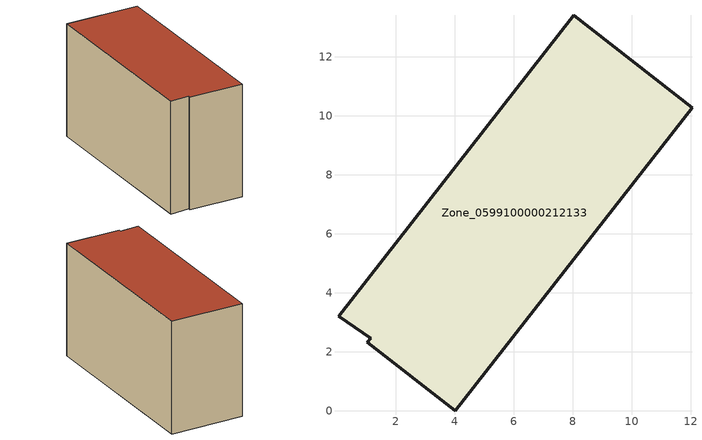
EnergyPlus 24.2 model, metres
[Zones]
Zone_0599100000212133
 floor ground (C_G): 1.03,2.33 1.15,2.47 0.06,3.21 8.02,13.41 12.03,10.27 4.01,0 z3.97
 wall outside (C_F): 4.01,0 12.03,10.27 8.02,13.41 0.06,3.21 1.15,2.47 1.03,2.33 4.01,0 z3.97:11.79
 roof outside (C_R): 1.15,2.47 1.03,2.33 4.01,0 12.03,10.27 8.02,13.41 0.06,3.21 z11.79
[BUILDING]
Pand.0599100000212133: North Axis=0; Terrain=City; Loads Convergence Tolerance Value=0.04; Temperature Convergence Tolerance Value=0.4; Solar Distribution=FullExterior; Maximum Number of Warmup Days=25; Minimum Number of Warmup Days=1
[Site:Location]
Rotterdam.The.Hague.AP_ZH_NLD Design_Conditions: Latitude=51.96; Longitude=4.45; Time Zone=1; Elevation=-4.5
[SITE:GROUNDTEMPERATURE:BUILDINGSURFACE]
18, 18, 18, 18, 18, 18, 18, 18, 18, 18, 18, 18
[MATERIAL] Thermal Absorptance=0.9; Solar Absorptance=0.7; Visible Absorptance=0.7
Name | Roughness | Thickness | Conductivity | Density | Specific Heat
G.TI.1975-1991 | MediumSmooth | 0.15 | 0.288461 | 540 | 1210
F.TI.1975-1991 | Rough | 0.3 | 0.230769 | 1920 | 840
R.TI.1975-1991 | MediumRough | 0.2 | 0.153846 | 1500 | 1000
[CONSTRUCTION]
C_G: G.TI.1975-1991
C_F: F.TI.1975-1991
C_R: R.TI.1975-1991
[ZONE]
Zone_0599100000212133: Type=1; Multiplier=1; Ceiling Height=Autocalculate; Volume=Autocalculate; Floor Area=autocalculate; Part of Total Floor Area=Yes
[ZONEINFILTRATION:DESIGNFLOWRATE]
Infil_Zone_0599100000212133: Zone or ZoneList or Space or SpaceList=Zone_0599100000212133; Schedule=AlwaysOn; Design Flow Rate Calculation Method=Flow/Area; Flow Rate per Floor Area=0.003; Constant Term Coefficient=1; Temperature Term Coefficient=0; Velocity Term Coefficient=0; Velocity Squared Term Coefficient=0
[HVACTEMPLATE:ZONE:IDEALLOADSAIRSYSTEM]
Zone_0599100000212133: Maximum Heating Supply Air Temperature=50; Minimum Cooling Supply Air Temperature=13; Maximum Heating Supply Air Humidity Ratio=0.0156; Minimum Cooling Supply Air Humidity Ratio=0.0077; Heating Limit=NoLimit; Cooling Limit=NoLimit; Dehumidification Control Type=ConstantSensibleHeatRatio; Cooling Sensible Heat Ratio=0.7; Dehumidification Setpoint=60; Humidification Control Type=None; Humidification Setpoint=30; Outdoor Air Method=None; Outdoor Air Flow Rate per Person=0.00944; Outdoor Air Flow Rate per Zone Floor Area=0; Outdoor Air Flow Rate per Zone=0; Demand Controlled Ventilation Type=None; Outdoor Air Economizer Type=NoEconomizer; Heat Recovery Type=None; Sensible Heat Recovery Effectiveness=0.7; Latent Heat Recovery Effectiveness=0.65
[ZONECONTROL:THERMOSTAT]
ThermostatControl_Zone_0599100000212133: Zone or ZoneList=Zone_0599100000212133; Control Type Schedule=DualSetpointControlType; Control 1=Thermostat_Zone_0599100000212133; Temperature Difference Between Cutout And Setpoint=0
[THERMOSTATSETPOINT:DUALSETPOINT]
Thermostat_Zone_0599100000212133: Heating Setpoint Temperature Schedule=HeatingSetpoint_Zone_0599100000212133; Cooling Setpoint Temperature Schedule=CoolingSetpoint_Zone_0599100000212133
[SCHEDULE:COMPACT]
HeatingSetpoint_Zone_0599100000212133: Through: 12/31, For: AllDays, Until: 24:00, 21
CoolingSetpoint_Zone_0599100000212133: Through: 12/31, For: AllDays, Until: 24:00, 24
DualSetpointControlType: Through: 12/31, For: AllDays, Until: 24:00, 4
AlwaysOn: Through: 12/31, For: AllDays, Until: 24:00, 1
